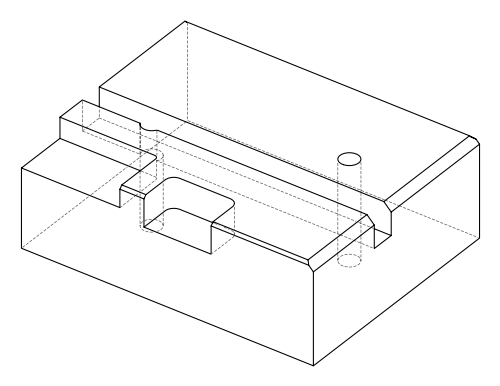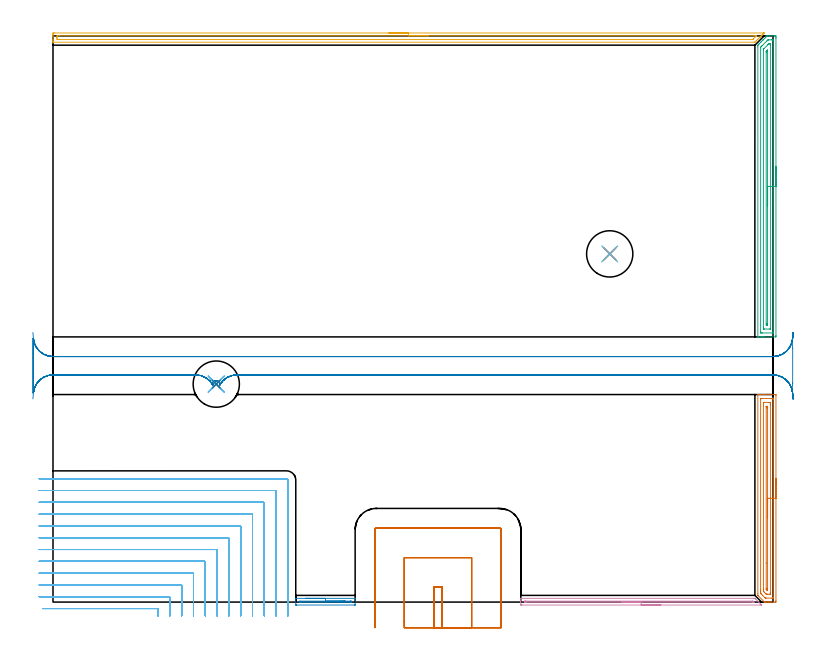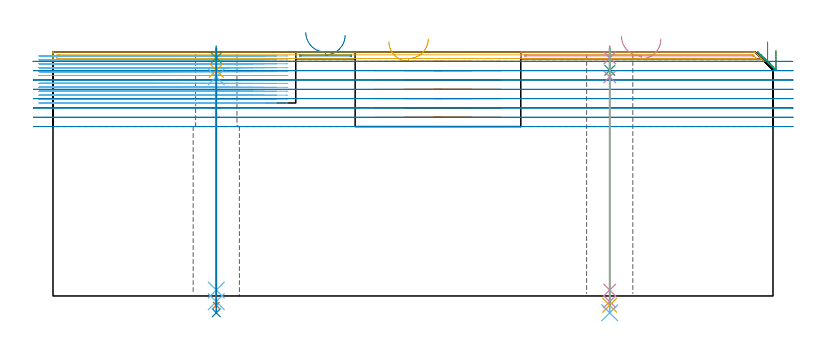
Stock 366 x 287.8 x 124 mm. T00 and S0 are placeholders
(PLAN: 18 operations, 11 tool changes, 86.4 min)
(1 AREA_MILL | FG_CHAMFER_SURFACE | UGT0205_001 | 3.54 min | 4702 mm3)
(2 AREA_MILL_1 | FG_CHAMFER_SURFACE_1 | UGT0205_001 | 0.63 min | 203 mm3)
(3 AREA_MILL_2 | FG_CHAMFER_SURFACE_2 | UGT0205_001 | 5.04 min | 6712 mm3)
(4 AREA_MILL_3 | FG_CHAMFER_SURFACE_3 | UGT0205_001 | 2.08 min | 711 mm3)
(5 AREA_MILL_4 | FG_CHAMFER_SURFACE_4 | UGT0205_001 | 5.93 min | 3956 mm3)
(6 MILL_CORNER_NOTCH_RECTANGULAR | CORNER_NOTCH_RECTANGULAR | NXT0201_009 | Follow Part, ap 2, ae 75% | 44.69 min | 213071 mm3)
(7 MILL_SLOT | SLOT_PARTIAL_RECTANGULAR | UGT0201_094 | Follow Part, ap 5, ae 75% | 7.56 min | 149972 mm3)
(8 MILL_RECTANGULAR_SLOT | SLOT_RECTANGULAR | UGT0201_094 | Follow Part, ap 5, ae 75% | 13.48 min | 409203 mm3)
(9 SPOT_DRILL | STEP1HOLE | NXT0321_9005460120000 | 0.05 min | 0 mm3)
(10 SPOT_DRILL_1 | STEP1HOLE_1 | NXT0321_9005460120000 | 0.05 min | 179 mm3)
(11 DRILL_BLIND_HOLE_INTO_CENTER | STEP1HOLE | NXT0301_033 | 0.05 min | 0 mm3)
(12 GUN_DRILL_THROUGH_HOLE | STEP1HOLE | UGT0307_002 | 0.56 min | 2409 mm3)
(13 SPADE_DRILL_TO_ENLARGE_THROUGH_HOLE | STEP1HOLE | UGT0306_005 | 0.52 min | 11784 mm3)
(14 DRILL_TO_ENLARGE_THROUGH_HOLE | STEP1HOLE | UGT0301_056 | 0.54 min | 23551 mm3)
(15 DRILL_BLIND_HOLE_INTO_CENTER_1 | STEP1HOLE_1 | NXT0301_033 | 0.05 min | 182 mm3)
(16 GUN_DRILL_THROUGH_HOLE_1 | STEP1HOLE_1 | UGT0307_002 | 0.56 min | 3253 mm3)
(17 SPADE_DRILL_TO_ENLARGE_THROUGH_HOLE_1 | STEP1HOLE_1 | UGT0306_005 | 0.52 min | 16835 mm3)
(18 DRILL_TO_ENLARGE_THROUGH_HOLE_1 | STEP1HOLE_1 | UGT0301_056 | 0.54 min | 33299 mm3)
(TOOL UGT0205_001 | Chamfer Mill 20 x 3 x 45 deg. | D20 FL50 Z2)
(TOOL NXT0201_009 | ENDMILL 8mm [2P460-0800-NA 1630] | D8 FL26 Z6)
(TOOL UGT0201_094 | End mill 20 mm | D20 FL38 Z4)
(TOOL NXT0321_9005460120000 | NC Spot Drill, 142deg, 12mm, Carbide, Uncoated | D12 PA142 FL30 Z2)
(TOOL NXT0301_033 | Carbide Drill 6.2mm [860.1-0620-031A1-MM 2214] | D6.2 PA140 FL53 Z2)
(TOOL UGT0307_002 | Gun Drill 6 mm | D6 PA130 FL24 Z1)
(TOOL UGT0306_005 | Spade Drill 14.5mm | D14.5 PA132 FL10 Z2)
(TOOL UGT0301_056 | Twist Drill 23.5 mm | D23.5 PA118 FL155 Z2)
(OP 1 AREA_MILL)
G17 G21 G94 G90
T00 M6
G54
G17 G0 G90 X367.5 Y62.75 S1061 M3
G43 Z134. H0
Z124.8
G94 G1 Y62.712 Z123.928 F250.
Y62.598 Z123.064
Y62.409 Z122.212
Y62.147 Z121.38
Y61.813 Z120.574
Y61.41 Z119.8
Y60.942 Z119.064
Y60.41 Z118.372
Y59.821 Z117.729
Y59.178 Z117.14
Y58.486 Z116.608
Y57.75 Z116.14
Y56.976 Z115.737
Y56.17 Z115.403
Y55.338 Z115.141
Y54.486 Z114.952
Y53.622 Z114.838
Y52.75 Z114.8
X367.499 Y0.593 Z114.801
X367.495 Y0.009
X367.493 Y0.006 Z114.804
X366.911 Y0. Z115.385
X365.128 Z117.166
X364.531 Z117.766
X364.237 Z118.059
X363.64 Z118.656
X363.346 Z118.95
X362.756 Z119.543
X362.152 Z120.147
X361.897 Z120.398
X361.84 Y0.001 Z120.456
X361.689 Y0.01 Z120.607
X361.592 Y0.108 Z120.707
X361.563 Y0.137 Z120.736
X358.432 Y3.268 Z123.867
X358.305 Y3.394 Z123.991
X358.3 Y4.159 Z124.
Y105.353
X358.303 Y105.49 Z123.988
X358.345 Y105.492 Z123.947
X358.689 Y105.5 Z123.61
X359.191 Z123.108
X359.78 Z122.515
X360.966 Z121.331
X361.563 Z120.731
X366.911 Y105.499 Z115.386
X367.493 Y105.495 Z114.804
X367.495 Y105.492 Z114.802
X367.499 Y104.907 Z114.801
X367.5 Y52.75 Z114.8
X366.086 Z116.214
X366.085 Y2.244 Z116.215
X366.082 Y2.111 Z116.218
X366.079 Y2.025 Z116.221
X366.073 Y2.009 Z116.227
X366.066 Y2.006 Z116.234
X366.02 Y2.003 Z116.28
X365.504 Y2. Z116.796
X362.454 Y2.001 Z119.846
X362.329 Y2.002 Z119.971
X362.229 Y2.006 Z120.071
X362.164 Y2.01 Z120.136
X362.118 Y2.044 Z120.182
X361.776 Y2.376 Z120.524
X360.672 Y3.478 Z121.628
X359.995 Y4.159 Z122.305
X359.78 Y4.381 Z122.52
X359.721 Y5.051 Z122.579
X359.718 Y5.114 Z122.582
X359.714 Y5.943 Z122.586
Y6.009
X359.715 Y103.256 Z122.585
X359.718 Y103.389 Z122.582
X359.721 Y103.475 Z122.579
X359.727 Y103.491 Z122.573
X359.734 Y103.494 Z122.566
X359.78 Y103.497 Z122.52
X360.296 Y103.5 Z122.004
X365.128 Z117.172
X365.645 Y103.498 Z116.655
X366.02 Y103.492 Z116.28
X366.067 Y103.49 Z116.233
X366.079 Y103.322 Z116.221
X366.084 Y103.19 Z116.216
X366.085 Y103.124 Z116.215
X366.086 Y52.75 Z116.214
X364.672 Z117.628
X364.671 Y4.617 Z117.629
X364.667 Y4.159 Z117.633
X364.665 Y4.052 Z117.635
X364.656 Y4.01 Z117.644
X364.555 Y4.005 Z117.745
X364.396 Y4.001 Z117.904
X363.346 Y4.002 Z118.954
X362.604 Y4.01 Z119.696
X362.454 Y4.146 Z119.846
X362.44 Y4.159 Z119.86
X361.563 Y5.036 Z120.737
X361.548 Y5.051 Z120.752
X361.135 Y5.479 Z121.165
X361.131 Y5.943 Z121.169
X361.129 Y6.377 Z121.171
Y100.883
X361.133 Y101.341 Z121.167
X361.135 Y101.448 Z121.165
X361.144 Y101.49 Z121.156
X361.245 Y101.495 Z121.055
X361.404 Y101.499 Z120.896
X364.078 Y101.5 Z118.222
X364.237 Y101.497 Z118.063
X364.396 Y101.491 Z117.904
X364.665 Y101.476 Z117.635
X364.667 Y101.341 Z117.633
X364.671 Y100.907 Z117.629
Y100.449
X364.672 Y100.014 Z117.628
Y52.75
X363.257 Z119.043
Y6.834
X363.255 Y6.119 Z119.045
X363.253 Y6.035 Z119.047
X363.251 Y6.015 Z119.049
X363.238 Y6.01 Z119.062
X363.191 Y6.007 Z119.109
X363.095 Y6.01 Z119.205
X363.046 Y6.015 Z119.254
X362.982 Y6.073 Z119.318
X362.901 Y6.151 Z119.399
X362.781 Y6.27 Z119.519
X362.663 Y6.393 Z119.637
X362.585 Y6.476 Z119.715
X362.549 Y6.527 Z119.751
X362.548 Y6.568 Z119.752
X362.544 Y6.745 Z119.756
X362.543 Y19.873 Z119.757
Y98.754
X362.548 Y99.464 Z119.752
X362.549 Y99.485 Z119.751
X362.562 Y99.49 Z119.738
X362.609 Y99.495 Z119.691
X362.706 Y99.498 Z119.594
X362.9 Y99.499 Z119.4
X363.094 Y99.498 Z119.206
X363.191 Y99.495 Z119.109
X363.238 Y99.49 Z119.062
X363.251 Y99.485 Z119.049
X363.257 Y98.666 Z119.043
Y52.75
Y51.878 Z119.081
Y51.014 Z119.195
Y50.162 Z119.383
Y49.33 Z119.646
Y48.524 Z119.98
Y47.75 Z120.382
Y47.014 Z120.851
Y46.322 Z121.382
Y45.679 Z121.972
Y45.09 Z122.615
Y44.558 Z123.307
Y44.09 Z124.043
Y43.687 Z124.816
Y43.353 Z125.622
Y43.091 Z126.454
Y42.902 Z127.306
Y42.788 Z128.171
Y42.75 Z129.043
G0 Z134.
M5
M2
(OP 2 AREA_MILL_1)
G17 G21 G94 G90
T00 M6
G54
G17 G0 G90 X128.5 Y1.9 S1061 M3
G43 Z134. H0
G94 G1 X128.538 Z133.128 F250.
X128.652 Z132.263
X128.841 Z131.412
X129.103 Z130.58
X129.437 Z129.774
X129.84 Z129.
X130.308 Z128.264
X130.84 Z127.572
X131.429 Z126.929
X132.072 Z126.339
X132.764 Z125.808
X133.5 Z125.34
X134.274 Z124.937
X135.08 Z124.603
X135.912 Z124.341
X136.764 Z124.152
X137.628 Z124.038
X138.5 Z124.
X153.543
X153.59 Y1.896 Z123.991
X153.6 Y1.801 Z123.899
X153.599 Y-1.492 Z120.606
X153.543 Y-1.496 Z120.604
X153.349 Y-1.5 Z120.6
X123.899
X123.651 Y-1.499 Z120.601
X123.457 Y-1.496 Z120.604
X123.401 Y-1.492 Z120.606
Y1.803 Z123.901
X123.41 Y1.896 Z123.991
X123.457 Y1.9 Z124.
X138.5
Y0.486 Z122.586
X151.177 Y0.485 Z122.585
X151.331 Y0.484 Z122.584
X151.491 Y0.48 Z122.58
X151.591 Y0.474 Z122.574
X151.594 Y0.446 Z122.546
X151.598 Y0.373 Z122.473
X151.597 Y0.067 Z122.167
X151.592 Y-0.066 Z122.034
X151.59 Y-0.079 Z122.021
X151.581 Y-0.081 Z122.019
X151.547 Y-0.084 Z122.016
X151.475 Y-0.085 Z122.015
X151.331 Y-0.086 Z122.014
X126.246
X125.669 Y-0.083 Z122.017
X125.509 Y-0.08 Z122.02
X125.409 Y-0.074 Z122.026
X125.406 Y-0.046 Z122.054
X125.401 Y0.027 Z122.127
X125.403 Y0.138 Z122.238
X125.408 Y0.291 Z122.391
X125.417 Y0.479 Z122.579
X125.669 Y0.485 Z122.585
X138.5 Y0.486 Z122.586
X139.372 Z122.624
X140.236 Z122.738
X141.088 Z122.926
X141.92 Z123.189
X142.726 Z123.523
X143.5 Z123.925
X144.236 Z124.394
X144.928 Z124.925
X145.571 Z125.515
X146.16 Z126.158
X146.692 Z126.85
X147.16 Z127.586
X147.563 Z128.359
X147.897 Z129.165
X148.159 Z129.997
X148.348 Z130.849
X148.462 Z131.714
X148.5 Z132.586
G0 Z134.
M5
M2
(OP 3 AREA_MILL_2)
G17 G21 G94 G90
T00 M6
G54
G17 G0 G90 X367.5 Y221.3 S1061 M3
G43 Z134. H0
Z124.8
G94 G1 Y221.262 Z123.928 F250.
Y221.148 Z123.064
Y220.959 Z122.212
Y220.697 Z121.38
Y220.363 Z120.574
Y219.96 Z119.8
Y219.491 Z119.064
Y218.96 Z118.372
Y218.371 Z117.729
Y217.728 Z117.14
Y217.036 Z116.609
Y216.3 Z116.14
Y215.526 Z115.737
Y214.72 Z115.403
Y213.888 Z115.141
Y213.036 Z114.952
Y212.172 Z114.838
Y211.3 Z114.8
Y135.411
X367.496 Y135.104 Z114.802
X367.492 Y134.81 Z114.806
X367.193 Y134.8 Z115.105
X361.563 Z120.731
X360.999 Z121.297
X360.672 Z121.624
X360.108 Z122.188
X359.78 Z122.515
X358.733 Z123.567
X358.35 Y134.808 Z123.941
X358.302 Y134.81 Z123.988
X358.3 Y134.964 Z124.
Y282.725
X358.305 Y283.103 Z123.991
X358.415 Y283.217 Z123.882
X358.889 Y283.691 Z123.407
X359.101 Y283.901 Z123.199
X359.78 Y284.582 Z122.516
X359.988 Y284.788 Z122.312
X360.672 Y285.474 Z121.625
X360.875 Y285.675 Z121.425
X360.901 Y285.701 Z121.399
X361.563 Y286.365 Z120.733
X361.762 Y286.562 Z120.538
X361.794 Y286.594 Z120.506
X362.454 Y287.256 Z119.842
X362.648 Y287.448 Z119.652
X362.687 Y287.487 Z119.613
X362.9 Y287.701 Z119.398
X362.985 Y287.785 Z119.313
X363.006 Y287.8 Z119.291
X363.392 Z118.908
X364.237 Z118.058
X365.456 Z116.841
X366.019 Z116.274
X366.629 Z115.666
X366.911 Y287.798 Z115.384
X367.491 Y287.793 Z114.805
X367.492 Y287.772 Z114.804
X367.498 Y287.189 Z114.802
X367.5 Y286.599 Z114.8
Y211.3
X366.086 Z116.214
X366.085 Y137.064 Z116.215
X366.083 Y136.931 Z116.217
X366.079 Y136.844 Z116.221
X366.075 Y136.808 Z116.225
X366.068 Y136.807 Z116.232
X366.019 Y136.804 Z116.281
X365.523 Y136.8 Z116.777
X360.672 Z121.628
X360.174 Y136.802 Z122.126
X359.78 Y136.808 Z122.52
X359.731 Y136.81 Z122.569
X359.721 Y136.998 Z122.579
X359.716 Y137.13 Z122.584
X359.715 Y137.196 Z122.585
Y281.832
X359.716 Y281.897 Z122.584
X359.72 Y281.965 Z122.58
X359.728 Y282.066 Z122.572
X359.78 Y282.123 Z122.52
X360.079 Y282.427 Z122.221
X360.375 Y282.725 Z121.925
X360.523 Y282.874 Z121.777
X362.754 Y285.104 Z119.546
X363.054 Y285.404 Z119.246
X363.202 Y285.548 Z119.098
X363.346 Y285.685 Z118.954
X363.472 Y285.79 Z118.828
X363.594 Y285.794 Z118.706
X363.843 Y285.799 Z118.457
X365.128 Y285.8 Z117.172
X365.625 Y285.798 Z116.675
X366.019 Y285.792 Z116.281
X366.069 Y285.79 Z116.231
X366.079 Y285.602 Z116.221
X366.084 Y285.47 Z116.216
X366.085 Y285.404 Z116.215
X366.086 Y211.3 Z116.214
X364.672 Z117.628
X364.671 Y138.982 Z117.629
X364.67 Y138.873 Z117.63
X364.667 Y138.82 Z117.633
X364.666 Y138.814 Z117.634
X364.651 Y138.81 Z117.649
X364.6 Y138.805 Z117.7
X364.418 Y138.8 Z117.882
X361.563 Z120.737
X361.382 Y138.802 Z120.918
X361.261 Y138.805 Z121.039
X361.165 Y138.81 Z121.135
X361.135 Y138.82 Z121.165
X361.134 Y138.838 Z121.166
X361.131 Y138.982 Z121.169
X361.129 Y139.417 Z121.171
Y280.482
X361.131 Y280.94 Z121.169
X361.133 Y280.993 Z121.167
X361.135 Y281.017 Z121.165
X361.149 Y281.037 Z121.151
X361.216 Y281.111 Z121.084
X361.302 Y281.201 Z120.998
X363.346 Y283.247 Z118.954
X363.532 Y283.432 Z118.768
X363.72 Y283.618 Z118.58
X363.893 Y283.782 Z118.407
X364.061 Y283.794 Z118.239
X364.237 Y283.798 Z118.063
X364.418 Z117.882
X364.539 Y283.795 Z117.761
X364.635 Y283.79 Z117.665
X364.665 Y283.78 Z117.635
X364.666 Y283.762 Z117.634
X364.669 Y283.618 Z117.631
X364.671 Y283.183 Z117.629
X364.672 Y211.3 Z117.628
X363.257 Z119.043
Y141.66
X363.255 Y140.944 Z119.045
X363.253 Y140.86 Z119.047
X363.251 Y140.814 Z119.049
X363.209 Y140.81 Z119.091
X363.106 Y140.805 Z119.194
X362.9 Y140.803 Z119.4
X362.693 Y140.805 Z119.607
X362.591 Y140.81 Z119.709
X362.549 Y140.814 Z119.751
X362.543 Y141.66 Z119.757
Y279.242
X362.549 Y279.952 Z119.751
X362.556 Y279.995 Z119.744
X362.601 Y280.047 Z119.699
X362.814 Y280.259 Z119.486
X362.977 Y280.416 Z119.323
X363.25 Y280.669 Z119.05
X363.257 Y280.136 Z119.043
Y280.047
Y211.3
Y210.428 Z119.081
Y209.563 Z119.195
Y208.712 Z119.383
Y207.88 Z119.646
Y207.074 Z119.98
Y206.3 Z120.382
Y205.564 Z120.851
Y204.872 Z121.382
Y204.229 Z121.972
Y203.64 Z122.615
Y203.108 Z123.307
Y202.64 Z124.043
Y202.237 Z124.816
Y201.903 Z125.622
Y201.641 Z126.454
Y201.452 Z127.306
Y201.338 Z128.171
Y201.3 Z129.043
G0 Z134.
M5
M2
(OP 4 AREA_MILL_3)
G17 G21 G94 G90
T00 M6
G54
G17 G0 G90 X309. Y-1.5 S1061 M3
G43 Z134. H0
Z130.6
G94 G1 X308.962 Z129.728 F250.
X308.848 Z128.863
X308.659 Z128.012
X308.397 Z127.18
X308.063 Z126.374
X307.66 Z125.6
X307.192 Z124.864
X306.661 Z124.172
X306.071 Z123.529
X305.428 Z122.94
X304.736 Z122.408
X304. Z121.94
X303.226 Z121.537
X302.42 Z121.203
X301.588 Z120.941
X300.737 Z120.752
X299.872 Z120.638
X299. Z120.6
X238.39
X238.139 Y-1.498 Z120.602
X237.803 Y-1.491 Z120.605
X237.8 Y-1.398 Z120.699
Y-0.238 Z121.858
Y0.328 Z122.428
Y0.638 Z122.738
Y1.651 Z123.75
X237.802 Y1.777 Z123.869
X237.81 Y1.898 Z123.989
X237.944 Y1.9 Z124.
X356.045
X356.805 Y1.895 Z123.99
X356.936 Y1.764 Z123.863
X357.092 Y1.608 Z123.708
X360.101 Y-1.4 Z120.699
X360.183 Y-1.494 Z120.604
X360.166 Y-1.497 Z120.603
X359.975 Y-1.5 Z120.6
X359.907
X299.
Y-0.086 Z122.014
X240.754
X240.172 Y-0.085 Z122.015
X240.015 Y-0.083 Z122.017
X239.836 Y-0.079 Z122.021
X239.809 Y-0.07 Z122.03
X239.805 Y-0.048 Z122.052
X239.803 Y-0.024 Z122.076
X239.802 Y0.126 Z122.226
X239.81 Y0.389 Z122.489
X239.823 Y0.479 Z122.579
X239.856 Y0.481 Z122.581
X239.94 Y0.484 Z122.584
X240.107 Y0.485 Z122.585
X240.172 Y0.486 Z122.586
X355.31 Y0.485 Z122.585
X355.599 Y0.481 Z122.581
X355.74 Y0.479 Z122.579
X355.819 Y0.419 Z122.519
X356.045 Y0.202 Z122.302
X356.261 Y-0.015 Z122.085
X356.302 Y-0.06 Z122.04
X356.316 Y-0.077 Z122.023
X356.313 Y-0.079 Z122.021
X356.262 Y-0.081 Z122.019
X356.045 Y-0.085 Z122.015
X355.89 Y-0.086 Z122.014
X355.735
X299.
X298.129 Z122.052
X297.264 Z122.166
X296.412 Z122.355
X295.58 Z122.617
X294.774 Z122.951
X294. Z123.354
X293.264 Z123.823
X292.572 Z124.354
X291.929 Z124.943
X291.34 Z125.586
X290.809 Z126.278
X290.34 Z127.014
X289.937 Z127.788
X289.603 Z128.594
X289.341 Z129.426
X289.152 Z130.278
X289.038 Z131.143
X289. Z132.014
G0 Z134.
M5
M2
(OP 5 AREA_MILL_4)
G17 G21 G94 G90
T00 M6
G54
G17 G0 G90 X170.75 Y289.3 S1061 M3
G43 Z134. H0
Z129.3
G94 G1 X170.788 Z128.428 F250.
X170.902 Z127.564
X171.091 Z126.712
X171.353 Z125.88
X171.687 Z125.074
X172.09 Z124.3
X172.558 Z123.564
X173.09 Z122.872
X173.679 Z122.229
X174.322 Z121.64
X175.014 Z121.108
X175.75 Z120.64
X176.524 Z120.237
X177.33 Z119.903
X178.162 Z119.641
X179.013 Z119.452
X179.878 Z119.338
X180.75 Z119.3
X361.256
X361.47 Y289.294 Z119.304
X361.481 Y289.292 Z119.305
X361.47 Y289.269 Z119.329
X361.095 Y288.895 Z119.705
X360.931 Y288.73 Z119.867
X360.874 Y288.674 Z119.925
X360.691 Y288.49 Z120.109
X360.635 Y288.433 Z120.163
X360.576 Y288.376 Z120.223
X360.396 Y288.195 Z120.404
X360.338 Y288.137 Z120.46
X360.278 Y288.078 Z120.521
X360.1 Y287.9 Z120.699
X360.041 Y287.84 Z120.757
X359.98 Y287.78 Z120.819
X359.805 Y287.604 Z120.995
X359.745 Y287.543 Z121.053
X359.682 Y287.482 Z121.117
X359.51 Y287.309 Z121.29
X359.448 Y287.247 Z121.35
X359.384 Y287.184 Z121.415
X359.214 Y287.014 Z121.585
X359.152 Y286.95 Z121.647
X358.46 Y286.26 Z122.34
X358.262 Y286.06 Z122.536
X357.582 Y285.382 Z123.218
X357.372 Y285.17 Z123.426
X356.904 Y284.704 Z123.894
X356.803 Y284.606 Z123.991
X356.405 Y284.6 Z124.
X0.179
X0.01 Y284.603 Z123.988
X0.007 Y284.648 Z123.943
X0. Y285.057 Z123.543
Y285.347 Z123.252
Y286.06 Z122.535
Y287.306 Z121.291
Y287.84 Z120.755
Y288.463 Z120.132
X0.002 Y288.73 Z119.866
X0.008 Y289.291 Z119.305
X0.06 Y289.294 Z119.303
X0.626 Y289.3 Z119.3
X180.75
Y287.886 Z120.714
X356.404
X357.256 Y287.882 Z120.718
X357.298 Y287.879 Z120.721
X357.578 Y287.84 Z120.76
X357.442 Y287.697 Z120.903
X357.298 Y287.549 Z121.051
X356.106 Y286.357 Z122.243
X355.804 Y286.06 Z122.54
X355.771 Y286.032 Z122.568
X355.752 Y286.021 Z122.579
X355.694 Y286.018 Z122.582
X355.602 Y286.015 Z122.585
X3.308 Y286.014 Z122.586
X2.457 Y286.017 Z122.583
X2.414 Y286.02 Z122.58
X2.01 Y286.06 Z122.54
X2.003 Y286.469 Z122.131
X2.002 Y286.95 Z121.65
X2.003 Y287.359 Z121.241
X2.01 Y287.84 Z120.76
X2.373 Y287.88 Z120.72
X2.414 Y287.882 Z120.718
X3.262 Y287.886 Z120.714
X3.308
X180.75
X181.622 Z120.752
X182.486 Z120.866
X183.338 Z121.055
X184.17 Z121.317
X184.976 Z121.651
X185.75 Z122.054
X186.486 Z122.523
X187.178 Z123.054
X187.821 Z123.643
X188.41 Z124.286
X188.941 Z124.978
X189.41 Z125.714
X189.813 Z126.488
X190.147 Z127.294
X190.409 Z128.126
X190.598 Z128.978
X190.712 Z129.843
X190.75 Z130.714
G0 Z134.
M5
M2
(OP 6 MILL_CORNER_NOTCH_RECTANGULAR)
G17 G21 G94 G90
T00 M6
G54
G17 G0 G90 X53.4 Y-7. S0 M3
G43 Z134. H1
Z122.008
G94 G1 Y-4. F250.
Y-3.695 F500.
G3 X53.005 Y-3.3 R0.4
G1 X-2.261
X-5.261 F250.
G0 Z134.
X59.4 Y-7.
Z122.008
G1 Y-4.
Y2.305 F500.
G3 X59.005 Y2.7 R0.4
G1 X-4.
X-7. F250.
G0 Z134.
X65.4 Y-7.
Z122.008
G1 Y-4.
Y8.305 F500.
G3 X65.005 Y8.7 R0.4
G1 X-4.
X-7. F250.
G0 Z134.
X71.4 Y-7.
Z122.008
G1 Y-4.
Y14.304 F500.
G3 X71.004 Y14.7 R0.4
G1 X-4.
X-7. F250.
G0 Z134.
X77.4 Y-7.
Z122.008
G1 Y-4.
Y20.304 F500.
G3 X77.004 Y20.7 R0.4
G1 X-4.
X-7. F250.
G0 Z134.
X83.4 Y-7.
Z122.008
G1 Y-4.
Y26.304 F500.
G3 X83.004 Y26.7 R0.4
G1 X-4.
X-7. F250.
G0 Z134.
X89.4 Y-7.
Z122.008
G1 Y-4.
Y32.304 F500.
G3 X89.004 Y32.7 R0.4
G1 X-4.
X-7. F250.
G0 Z134.
X95.4 Y-7.
Z122.008
G1 Y-4.
Y38.303 F500.
G3 X95.003 Y38.7 R0.4
G1 X-4.
X-7. F250.
G0 Z134.
X101.4 Y-7.
Z122.008
G1 Y-4.
Y44.303 F500.
G3 X101.003 Y44.7 R0.4
G1 X-4.
X-7. F250.
G0 Z134.
X107.4 Y-7.
Z122.008
G1 Y-4.
Y50.303 F500.
G3 X107.003 Y50.7 R0.4
G1 X-4.
X-7. F250.
G0 Z134.
X113.4 Y-7.
Z122.008
G1 Y-4.
Y56.303 F500.
G3 X113.003 Y56.7 R0.4
G1 X-4.
X-7. F250.
G0 Z134.
X119.4 Y-7.
Z122.008
G1 Y-4.
Y62. F500.
G3 X118.7 Y62.7 R0.7
G1 X-4.
X-7. F250.
G0 Z134.
X53.4 Y-7.
Z120.015
G1 Y-4.
Y-3.695 F500.
G3 X53.005 Y-3.3 R0.4
G1 X-2.261
X-5.261 F250.
G0 Z134.
X59.4 Y-7.
Z120.015
G1 Y-4.
Y2.305 F500.
G3 X59.005 Y2.7 R0.4
G1 X-4.
X-7. F250.
G0 Z134.
X65.4 Y-7.
Z120.015
G1 Y-4.
Y8.305 F500.
G3 X65.005 Y8.7 R0.4
G1 X-4.
X-7. F250.
G0 Z134.
X71.4 Y-7.
Z120.015
G1 Y-4.
Y14.304 F500.
G3 X71.004 Y14.7 R0.4
G1 X-4.
X-7. F250.
G0 Z134.
X77.4 Y-7.
Z120.015
G1 Y-4.
Y20.304 F500.
G3 X77.004 Y20.7 R0.4
G1 X-4.
X-7. F250.
G0 Z134.
X83.4 Y-7.
Z120.015
G1 Y-4.
Y26.304 F500.
G3 X83.004 Y26.7 R0.4
G1 X-4.
X-7. F250.
G0 Z134.
X89.4 Y-7.
Z120.015
G1 Y-4.
Y32.304 F500.
G3 X89.004 Y32.7 R0.4
G1 X-4.
X-7. F250.
G0 Z134.
X95.4 Y-7.
Z120.015
G1 Y-4.
Y38.303 F500.
G3 X95.003 Y38.7 R0.4
G1 X-4.
X-7. F250.
G0 Z134.
X101.4 Y-7.
Z120.015
G1 Y-4.
Y44.303 F500.
G3 X101.003 Y44.7 R0.4
G1 X-4.
X-7. F250.
G0 Z134.
X107.4 Y-7.
Z120.015
G1 Y-4.
Y50.303 F500.
G3 X107.003 Y50.7 R0.4
G1 X-4.
X-7. F250.
G0 Z134.
X113.4 Y-7.
Z120.015
G1 Y-4.
Y56.303 F500.
G3 X113.003 Y56.7 R0.4
G1 X-4.
X-7. F250.
G0 Z134.
X119.4 Y-7.
Z120.015
G1 Y-4.
Y62. F500.
G3 X118.7 Y62.7 R0.7
G1 X-4.
X-7. F250.
G0 Z134.
X53.4 Y-7.
Z118.023
G1 Y-4.
Y-3.695 F500.
G3 X53.005 Y-3.3 R0.4
G1 X-2.261
X-5.261 F250.
G0 Z134.
X59.4 Y-7.
Z118.023
G1 Y-4.
Y2.305 F500.
G3 X59.005 Y2.7 R0.4
G1 X-4.
X-7. F250.
G0 Z134.
X65.4 Y-7.
Z118.023
G1 Y-4.
Y8.305 F500.
G3 X65.005 Y8.7 R0.4
G1 X-4.
X-7. F250.
G0 Z134.
X71.4 Y-7.
Z118.023
G1 Y-4.
Y14.304 F500.
G3 X71.004 Y14.7 R0.4
G1 X-4.
X-7. F250.
G0 Z134.
X77.4 Y-7.
Z118.023
G1 Y-4.
Y20.304 F500.
G3 X77.004 Y20.7 R0.4
G1 X-4.
X-7. F250.
G0 Z134.
X83.4 Y-7.
Z118.023
G1 Y-4.
Y26.304 F500.
G3 X83.004 Y26.7 R0.4
G1 X-4.
X-7. F250.
G0 Z134.
X89.4 Y-7.
Z118.023
G1 Y-4.
Y32.304 F500.
G3 X89.004 Y32.7 R0.4
G1 X-4.
X-7. F250.
G0 Z134.
X95.4 Y-7.
Z118.023
G1 Y-4.
Y38.303 F500.
G3 X95.003 Y38.7 R0.4
G1 X-4.
X-7. F250.
G0 Z134.
X101.4 Y-7.
Z118.023
G1 Y-4.
Y44.303 F500.
G3 X101.003 Y44.7 R0.4
G1 X-4.
X-7. F250.
G0 Z134.
X107.4 Y-7.
Z118.023
G1 Y-4.
Y50.303 F500.
G3 X107.003 Y50.7 R0.4
G1 X-4.
X-7. F250.
G0 Z134.
X113.4 Y-7.
Z118.023
G1 Y-4.
Y56.303 F500.
G3 X113.003 Y56.7 R0.4
G1 X-4.
X-7. F250.
G0 Z134.
X119.4 Y-7.
Z118.023
G1 Y-4.
Y62. F500.
G3 X118.7 Y62.7 R0.7
G1 X-4.
X-7. F250.
G0 Z134.
X53.4 Y-7.
Z116.031
G1 Y-4.
Y-3.695 F500.
G3 X53.005 Y-3.3 R0.4
G1 X-2.261
X-5.261 F250.
G0 Z134.
X59.4 Y-7.
Z116.031
G1 Y-4.
Y2.305 F500.
G3 X59.005 Y2.7 R0.4
G1 X-4.
X-7. F250.
G0 Z134.
X65.4 Y-7.
Z116.031
G1 Y-4.
Y8.305 F500.
G3 X65.005 Y8.7 R0.4
G1 X-4.
X-7. F250.
G0 Z134.
X71.4 Y-7.
Z116.031
G1 Y-4.
Y14.304 F500.
G3 X71.004 Y14.7 R0.4
G1 X-4.
X-7. F250.
G0 Z134.
X77.4 Y-7.
Z116.031
G1 Y-4.
Y20.304 F500.
G3 X77.004 Y20.7 R0.4
G1 X-4.
X-7. F250.
G0 Z134.
X83.4 Y-7.
Z116.031
G1 Y-4.
Y26.304 F500.
G3 X83.004 Y26.7 R0.4
G1 X-4.
X-7. F250.
G0 Z134.
X89.4 Y-7.
Z116.031
G1 Y-4.
Y32.304 F500.
G3 X89.004 Y32.7 R0.4
G1 X-4.
X-7. F250.
G0 Z134.
X95.4 Y-7.
Z116.031
G1 Y-4.
Y38.303 F500.
G3 X95.003 Y38.7 R0.4
G1 X-4.
X-7. F250.
G0 Z134.
X101.4 Y-7.
Z116.031
G1 Y-4.
Y44.303 F500.
G3 X101.003 Y44.7 R0.4
G1 X-4.
X-7. F250.
G0 Z134.
X107.4 Y-7.
Z116.031
G1 Y-4.
Y50.303 F500.
G3 X107.003 Y50.7 R0.4
G1 X-4.
X-7. F250.
G0 Z134.
X113.4 Y-7.
Z116.031
G1 Y-4.
Y56.303 F500.
G3 X113.003 Y56.7 R0.4
G1 X-4.
X-7. F250.
G0 Z134.
X119.4 Y-7.
Z116.031
G1 Y-4.
Y62. F500.
G3 X118.7 Y62.7 R0.7
G1 X-4.
X-7. F250.
G0 Z134.
X53.4 Y-7.
Z114.038
G1 Y-4.
Y-3.695 F500.
G3 X53.005 Y-3.3 R0.4
G1 X-2.261
X-5.261 F250.
G0 Z134.
X59.4 Y-7.
Z114.038
G1 Y-4.
Y2.305 F500.
G3 X59.005 Y2.7 R0.4
G1 X-4.
X-7. F250.
G0 Z134.
X65.4 Y-7.
Z114.038
G1 Y-4.
Y8.305 F500.
G3 X65.005 Y8.7 R0.4
G1 X-4.
X-7. F250.
G0 Z134.
X71.4 Y-7.
Z114.038
G1 Y-4.
Y14.304 F500.
G3 X71.004 Y14.7 R0.4
G1 X-4.
X-7. F250.
G0 Z134.
X77.4 Y-7.
Z114.038
G1 Y-4.
Y20.304 F500.
G3 X77.004 Y20.7 R0.4
G1 X-4.
X-7. F250.
G0 Z134.
X83.4 Y-7.
Z114.038
G1 Y-4.
Y26.304 F500.
G3 X83.004 Y26.7 R0.4
G1 X-4.
X-7. F250.
G0 Z134.
X89.4 Y-7.
Z114.038
G1 Y-4.
Y32.304 F500.
G3 X89.004 Y32.7 R0.4
G1 X-4.
X-7. F250.
G0 Z134.
X95.4 Y-7.
Z114.038
G1 Y-4.
Y38.303 F500.
G3 X95.003 Y38.7 R0.4
G1 X-4.
X-7. F250.
G0 Z134.
X101.4 Y-7.
Z114.038
G1 Y-4.
Y44.303 F500.
G3 X101.003 Y44.7 R0.4
G1 X-4.
X-7. F250.
G0 Z134.
X107.4 Y-7.
Z114.038
G1 Y-4.
Y50.303 F500.
G3 X107.003 Y50.7 R0.4
G1 X-4.
X-7. F250.
G0 Z134.
X113.4 Y-7.
Z114.038
G1 Y-4.
Y56.303 F500.
G3 X113.003 Y56.7 R0.4
G1 X-4.
X-7. F250.
G0 Z134.
X119.4 Y-7.
Z114.038
G1 Y-4.
Y62. F500.
G3 X118.7 Y62.7 R0.7
G1 X-4.
X-7. F250.
G0 Z134.
X53.4 Y-7.
Z112.046
G1 Y-4.
Y-3.695 F500.
G3 X53.005 Y-3.3 R0.4
G1 X-2.261
X-5.261 F250.
G0 Z134.
X59.4 Y-7.
Z112.046
G1 Y-4.
Y2.305 F500.
G3 X59.005 Y2.7 R0.4
G1 X-4.
X-7. F250.
G0 Z134.
X65.4 Y-7.
Z112.046
G1 Y-4.
Y8.305 F500.
G3 X65.005 Y8.7 R0.4
G1 X-4.
X-7. F250.
G0 Z134.
X71.4 Y-7.
Z112.046
G1 Y-4.
Y14.304 F500.
G3 X71.004 Y14.7 R0.4
G1 X-4.
X-7. F250.
G0 Z134.
X77.4 Y-7.
Z112.046
G1 Y-4.
Y20.304 F500.
G3 X77.004 Y20.7 R0.4
G1 X-4.
X-7. F250.
G0 Z134.
X83.4 Y-7.
Z112.046
G1 Y-4.
Y26.304 F500.
G3 X83.004 Y26.7 R0.4
G1 X-4.
X-7. F250.
G0 Z134.
X89.4 Y-7.
Z112.046
G1 Y-4.
Y32.304 F500.
G3 X89.004 Y32.7 R0.4
G1 X-4.
X-7. F250.
G0 Z134.
X95.4 Y-7.
Z112.046
G1 Y-4.
Y38.303 F500.
G3 X95.003 Y38.7 R0.4
G1 X-4.
X-7. F250.
G0 Z134.
X101.4 Y-7.
Z112.046
G1 Y-4.
Y44.303 F500.
G3 X101.003 Y44.7 R0.4
G1 X-4.
X-7. F250.
G0 Z134.
X107.4 Y-7.
Z112.046
G1 Y-4.
Y50.303 F500.
G3 X107.003 Y50.7 R0.4
G1 X-4.
X-7. F250.
G0 Z134.
X113.4 Y-7.
Z112.046
G1 Y-4.
Y56.303 F500.
G3 X113.003 Y56.7 R0.4
G1 X-4.
X-7. F250.
G0 Z134.
X119.4 Y-7.
Z112.046
G1 Y-4.
Y62. F500.
G3 X118.7 Y62.7 R0.7
G1 X-4.
X-7. F250.
G0 Z134.
X53.4 Y-7.
Z110.054
G1 Y-4.
Y-3.695 F500.
G3 X53.005 Y-3.3 R0.4
G1 X-2.261
X-5.261 F250.
G0 Z134.
X59.4 Y-7.
Z110.054
G1 Y-4.
Y2.305 F500.
G3 X59.005 Y2.7 R0.4
G1 X-4.
X-7. F250.
G0 Z134.
X65.4 Y-7.
Z110.054
G1 Y-4.
Y8.305 F500.
G3 X65.005 Y8.7 R0.4
G1 X-4.
X-7. F250.
G0 Z134.
X71.4 Y-7.
Z110.054
G1 Y-4.
Y14.304 F500.
G3 X71.004 Y14.7 R0.4
G1 X-4.
X-7. F250.
G0 Z134.
X77.4 Y-7.
Z110.054
G1 Y-4.
Y20.304 F500.
G3 X77.004 Y20.7 R0.4
G1 X-4.
X-7. F250.
G0 Z134.
X83.4 Y-7.
Z110.054
G1 Y-4.
Y26.304 F500.
G3 X83.004 Y26.7 R0.4
G1 X-4.
X-7. F250.
G0 Z134.
X89.4 Y-7.
Z110.054
G1 Y-4.
Y32.304 F500.
G3 X89.004 Y32.7 R0.4
G1 X-4.
X-7. F250.
G0 Z134.
X95.4 Y-7.
Z110.054
G1 Y-4.
Y38.303 F500.
G3 X95.003 Y38.7 R0.4
G1 X-4.
X-7. F250.
G0 Z134.
X101.4 Y-7.
Z110.054
G1 Y-4.
Y44.303 F500.
G3 X101.003 Y44.7 R0.4
G1 X-4.
X-7. F250.
G0 Z134.
X107.4 Y-7.
Z110.054
G1 Y-4.
Y50.303 F500.
G3 X107.003 Y50.7 R0.4
G1 X-4.
X-7. F250.
G0 Z134.
X113.4 Y-7.
Z110.054
G1 Y-4.
Y56.303 F500.
G3 X113.003 Y56.7 R0.4
G1 X-4.
X-7. F250.
G0 Z134.
X119.4 Y-7.
Z110.054
G1 Y-4.
Y62. F500.
G3 X118.7 Y62.7 R0.7
G1 X-4.
X-7. F250.
G0 Z134.
X53.4 Y-7.
Z108.062
G1 Y-4.
Y-3.695 F500.
G3 X53.005 Y-3.3 R0.4
G1 X-2.261
X-5.261 F250.
G0 Z134.
X59.4 Y-7.
Z108.062
G1 Y-4.
Y2.305 F500.
G3 X59.005 Y2.7 R0.4
G1 X-4.
X-7. F250.
G0 Z134.
X65.4 Y-7.
Z108.062
G1 Y-4.
Y8.305 F500.
G3 X65.005 Y8.7 R0.4
G1 X-4.
X-7. F250.
G0 Z134.
X71.4 Y-7.
Z108.062
G1 Y-4.
Y14.304 F500.
G3 X71.004 Y14.7 R0.4
G1 X-4.
X-7. F250.
G0 Z134.
X77.4 Y-7.
Z108.062
G1 Y-4.
Y20.304 F500.
G3 X77.004 Y20.7 R0.4
G1 X-4.
X-7. F250.
G0 Z134.
X83.4 Y-7.
Z108.062
G1 Y-4.
Y26.304 F500.
G3 X83.004 Y26.7 R0.4
G1 X-4.
X-7. F250.
G0 Z134.
X89.4 Y-7.
Z108.062
G1 Y-4.
Y32.304 F500.
G3 X89.004 Y32.7 R0.4
G1 X-4.
X-7. F250.
G0 Z134.
X95.4 Y-7.
Z108.062
G1 Y-4.
Y38.303 F500.
G3 X95.003 Y38.7 R0.4
G1 X-4.
X-7. F250.
G0 Z134.
X101.4 Y-7.
Z108.062
G1 Y-4.
Y44.303 F500.
G3 X101.003 Y44.7 R0.4
G1 X-4.
X-7. F250.
G0 Z134.
X107.4 Y-7.
Z108.062
G1 Y-4.
Y50.303 F500.
G3 X107.003 Y50.7 R0.4
G1 X-4.
X-7. F250.
G0 Z134.
X113.4 Y-7.
Z108.062
G1 Y-4.
Y56.303 F500.
G3 X113.003 Y56.7 R0.4
G1 X-4.
X-7. F250.
G0 Z134.
X119.4 Y-7.
Z108.062
G1 Y-4.
Y62. F500.
G3 X118.7 Y62.7 R0.7
G1 X-4.
X-7. F250.
G0 Z134.
X53.4 Y-7.
Z106.069
G1 Y-4.
Y-3.695 F500.
G3 X53.005 Y-3.3 R0.4
G1 X-2.261
X-5.261 F250.
G0 Z134.
X59.4 Y-7.
Z106.069
G1 Y-4.
Y2.305 F500.
G3 X59.005 Y2.7 R0.4
G1 X-4.
X-7. F250.
G0 Z134.
X65.4 Y-7.
Z106.069
G1 Y-4.
Y8.305 F500.
G3 X65.005 Y8.7 R0.4
G1 X-4.
X-7. F250.
G0 Z134.
X71.4 Y-7.
Z106.069
G1 Y-4.
Y14.304 F500.
G3 X71.004 Y14.7 R0.4
G1 X-4.
X-7. F250.
G0 Z134.
X77.4 Y-7.
Z106.069
G1 Y-4.
Y20.304 F500.
G3 X77.004 Y20.7 R0.4
G1 X-4.
X-7. F250.
G0 Z134.
X83.4 Y-7.
Z106.069
G1 Y-4.
Y26.304 F500.
G3 X83.004 Y26.7 R0.4
G1 X-4.
X-7. F250.
G0 Z134.
X89.4 Y-7.
Z106.069
G1 Y-4.
Y32.304 F500.
G3 X89.004 Y32.7 R0.4
G1 X-4.
X-7. F250.
G0 Z134.
X95.4 Y-7.
Z106.069
G1 Y-4.
Y38.303 F500.
G3 X95.003 Y38.7 R0.4
G1 X-4.
X-7. F250.
G0 Z134.
X101.4 Y-7.
Z106.069
G1 Y-4.
Y44.303 F500.
G3 X101.003 Y44.7 R0.4
G1 X-4.
X-7. F250.
G0 Z134.
X107.4 Y-7.
Z106.069
G1 Y-4.
Y50.303 F500.
G3 X107.003 Y50.7 R0.4
G1 X-4.
X-7. F250.
G0 Z134.
X113.4 Y-7.
Z106.069
G1 Y-4.
Y56.303 F500.
G3 X113.003 Y56.7 R0.4
G1 X-4.
X-7. F250.
G0 Z134.
X119.4 Y-7.
Z106.069
G1 Y-4.
Y62. F500.
G3 X118.7 Y62.7 R0.7
G1 X-4.
X-7. F250.
G0 Z134.
X53.4 Y-7.
Z104.077
G1 Y-4.
Y-3.695 F500.
G3 X53.005 Y-3.3 R0.4
G1 X-2.261
X-5.261 F250.
G0 Z134.
X59.4 Y-7.
Z104.077
G1 Y-4.
Y2.305 F500.
G3 X59.005 Y2.7 R0.4
G1 X-4.
X-7. F250.
G0 Z134.
X65.4 Y-7.
Z104.077
G1 Y-4.
Y8.305 F500.
G3 X65.005 Y8.7 R0.4
G1 X-4.
X-7. F250.
G0 Z134.
X71.4 Y-7.
Z104.077
G1 Y-4.
Y14.304 F500.
G3 X71.004 Y14.7 R0.4
G1 X-4.
X-7. F250.
G0 Z134.
X77.4 Y-7.
Z104.077
G1 Y-4.
Y20.304 F500.
G3 X77.004 Y20.7 R0.4
G1 X-4.
X-7. F250.
G0 Z134.
X83.4 Y-7.
Z104.077
G1 Y-4.
Y26.304 F500.
G3 X83.004 Y26.7 R0.4
G1 X-4.
X-7. F250.
G0 Z134.
X89.4 Y-7.
Z104.077
G1 Y-4.
Y32.304 F500.
G3 X89.004 Y32.7 R0.4
G1 X-4.
X-7. F250.
G0 Z134.
X95.4 Y-7.
Z104.077
G1 Y-4.
Y38.303 F500.
G3 X95.003 Y38.7 R0.4
G1 X-4.
X-7. F250.
G0 Z134.
X101.4 Y-7.
Z104.077
G1 Y-4.
Y44.303 F500.
G3 X101.003 Y44.7 R0.4
G1 X-4.
X-7. F250.
G0 Z134.
X107.4 Y-7.
Z104.077
G1 Y-4.
Y50.303 F500.
G3 X107.003 Y50.7 R0.4
G1 X-4.
X-7. F250.
G0 Z134.
X113.4 Y-7.
Z104.077
G1 Y-4.
Y56.303 F500.
G3 X113.003 Y56.7 R0.4
G1 X-4.
X-7. F250.
G0 Z134.
X119.4 Y-7.
Z104.077
G1 Y-4.
Y62. F500.
G3 X118.7 Y62.7 R0.7
G1 X-4.
X-7. F250.
G0 Z134.
X53.4 Y-7.
Z102.085
G1 Y-4.
Y-3.695 F500.
G3 X53.005 Y-3.3 R0.4
G1 X-2.261
X-5.261 F250.
G0 Z134.
X59.4 Y-7.
Z102.085
G1 Y-4.
Y2.305 F500.
G3 X59.005 Y2.7 R0.4
G1 X-4.
X-7. F250.
G0 Z134.
X65.4 Y-7.
Z102.085
G1 Y-4.
Y8.305 F500.
G3 X65.005 Y8.7 R0.4
G1 X-4.
X-7. F250.
G0 Z134.
X71.4 Y-7.
Z102.085
G1 Y-4.
Y14.304 F500.
G3 X71.004 Y14.7 R0.4
G1 X-4.
X-7. F250.
G0 Z134.
X77.4 Y-7.
Z102.085
G1 Y-4.
Y20.304 F500.
G3 X77.004 Y20.7 R0.4
G1 X-4.
X-7. F250.
G0 Z134.
X83.4 Y-7.
Z102.085
G1 Y-4.
Y26.304 F500.
G3 X83.004 Y26.7 R0.4
G1 X-4.
X-7. F250.
G0 Z134.
X89.4 Y-7.
Z102.085
G1 Y-4.
Y32.304 F500.
G3 X89.004 Y32.7 R0.4
G1 X-4.
X-7. F250.
G0 Z134.
X95.4 Y-7.
Z102.085
G1 Y-4.
Y38.303 F500.
G3 X95.003 Y38.7 R0.4
G1 X-4.
X-7. F250.
G0 Z134.
X101.4 Y-7.
Z102.085
G1 Y-4.
Y44.303 F500.
G3 X101.003 Y44.7 R0.4
G1 X-4.
X-7. F250.
G0 Z134.
X107.4 Y-7.
Z102.085
G1 Y-4.
Y50.303 F500.
G3 X107.003 Y50.7 R0.4
G1 X-4.
X-7. F250.
G0 Z134.
X113.4 Y-7.
Z102.085
G1 Y-4.
Y56.303 F500.
G3 X113.003 Y56.7 R0.4
G1 X-4.
X-7. F250.
G0 Z134.
X119.4 Y-7.
Z102.085
G1 Y-4.
Y62. F500.
G3 X118.7 Y62.7 R0.7
G1 X-4.
X-7. F250.
G0 Z134.
X53.4 Y-7.
Z100.092
G1 Y-4.
Y-3.695 F500.
G3 X53.005 Y-3.3 R0.4
G1 X-2.261
X-5.261 F250.
G0 Z134.
X59.4 Y-7.
Z100.092
G1 Y-4.
Y2.305 F500.
G3 X59.005 Y2.7 R0.4
G1 X-4.
X-7. F250.
G0 Z134.
X65.4 Y-7.
Z100.092
G1 Y-4.
Y8.305 F500.
G3 X65.005 Y8.7 R0.4
G1 X-4.
X-7. F250.
G0 Z134.
X71.4 Y-7.
Z100.092
G1 Y-4.
Y14.304 F500.
G3 X71.004 Y14.7 R0.4
G1 X-4.
X-7. F250.
G0 Z134.
X77.4 Y-7.
Z100.092
G1 Y-4.
Y20.304 F500.
G3 X77.004 Y20.7 R0.4
G1 X-4.
X-7. F250.
G0 Z134.
X83.4 Y-7.
Z100.092
G1 Y-4.
Y26.304 F500.
G3 X83.004 Y26.7 R0.4
G1 X-4.
X-7. F250.
G0 Z134.
X89.4 Y-7.
Z100.092
G1 Y-4.
Y32.304 F500.
G3 X89.004 Y32.7 R0.4
G1 X-4.
X-7. F250.
G0 Z134.
X95.4 Y-7.
Z100.092
G1 Y-4.
Y38.303 F500.
G3 X95.003 Y38.7 R0.4
G1 X-4.
X-7. F250.
G0 Z134.
X101.4 Y-7.
Z100.092
G1 Y-4.
Y44.303 F500.
G3 X101.003 Y44.7 R0.4
G1 X-4.
X-7. F250.
G0 Z134.
X107.4 Y-7.
Z100.092
G1 Y-4.
Y50.303 F500.
G3 X107.003 Y50.7 R0.4
G1 X-4.
X-7. F250.
G0 Z134.
X113.4 Y-7.
Z100.092
G1 Y-4.
Y56.303 F500.
G3 X113.003 Y56.7 R0.4
G1 X-4.
X-7. F250.
G0 Z134.
X119.4 Y-7.
Z100.092
G1 Y-4.
Y62. F500.
G3 X118.7 Y62.7 R0.7
G1 X-4.
X-7. F250.
G0 Z134.
X53.4 Y-7.
Z98.1
G1 Y-4.
Y-3.695 F500.
G3 X53.005 Y-3.3 R0.4
G1 X-2.261
X-5.261 F250.
G0 Z134.
X59.4 Y-7.
Z98.1
G1 Y-4.
Y2.305 F500.
G3 X59.005 Y2.7 R0.4
G1 X-4.
X-7. F250.
G0 Z134.
X65.4 Y-7.
Z98.1
G1 Y-4.
Y8.305 F500.
G3 X65.005 Y8.7 R0.4
G1 X-4.
X-7. F250.
G0 Z134.
X71.4 Y-7.
Z98.1
G1 Y-4.
Y14.304 F500.
G3 X71.004 Y14.7 R0.4
G1 X-4.
X-7. F250.
G0 Z134.
X77.4 Y-7.
Z98.1
G1 Y-4.
Y20.304 F500.
G3 X77.004 Y20.7 R0.4
G1 X-4.
X-7. F250.
G0 Z134.
X83.4 Y-7.
Z98.1
G1 Y-4.
Y26.304 F500.
G3 X83.004 Y26.7 R0.4
G1 X-4.
X-7. F250.
G0 Z134.
X89.4 Y-7.
Z98.1
G1 Y-4.
Y32.304 F500.
G3 X89.004 Y32.7 R0.4
G1 X-4.
X-7. F250.
G0 Z134.
X95.4 Y-7.
Z98.1
G1 Y-4.
Y38.303 F500.
G3 X95.003 Y38.7 R0.4
G1 X-4.
X-7. F250.
G0 Z134.
X101.4 Y-7.
Z98.1
G1 Y-4.
Y44.303 F500.
G3 X101.003 Y44.7 R0.4
G1 X-4.
X-7. F250.
G0 Z134.
X107.4 Y-7.
Z98.1
G1 Y-4.
Y50.303 F500.
G3 X107.003 Y50.7 R0.4
G1 X-4.
X-7. F250.
G0 Z134.
X113.4 Y-7.
Z98.1
G1 Y-4.
Y56.303 F500.
G3 X113.003 Y56.7 R0.4
G1 X-4.
X-7. F250.
G0 Z134.
X119.4 Y-7.
Z98.1
G1 Y-4.
Y62. F500.
G3 X118.7 Y62.7 R0.7
G1 X-4.
X-7. F250.
G0 Z134.
M5
M2
(OP 7 MILL_SLOT)
G17 G21 G94 G90
T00 M6
G54
G17 G0 G90 X197.8 Y-13. S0 M3
G43 Z134. H0
Z119.262
G94 G1 Y-10. F250.
Y7.6 F500.
X193.6
Y-10.
Y-13. F250.
X212.8
Y-10.
Y22.6 F500.
X178.6
Y-10.
Y-13. F250.
X227.8
Y-10.
Y36.8 F500.
G3 X227. Y37.6 R0.8
G1 X164.4
G3 X163.6 Y36.8 R0.8
G1 Y-10.
Y-13. F250.
G0 X197.8 Z114.525
G1 Y-10.
Y7.6 F500.
X193.6
Y-10.
Y-13. F250.
X212.8
Y-10.
Y22.6 F500.
X178.6
Y-10.
Y-13. F250.
X227.8
Y-10.
Y36.8 F500.
G3 X227. Y37.6 R0.8
G1 X164.4
G3 X163.6 Y36.8 R0.8
G1 Y-10.
Y-13. F250.
G0 X197.8 Z109.787
G1 Y-10.
Y7.6 F500.
X193.6
Y-10.
Y-13. F250.
X212.8
Y-10.
Y22.6 F500.
X178.6
Y-10.
Y-13. F250.
X227.8
Y-10.
Y36.8 F500.
G3 X227. Y37.6 R0.8
G1 X164.4
G3 X163.6 Y36.8 R0.8
G1 Y-10.
Y-13. F250.
G0 X197.8 Z105.05
G1 Y-10.
Y7.6 F500.
X193.6
Y-10.
Y-13. F250.
X212.8
Y-10.
Y22.6 F500.
X178.6
Y-10.
Y-13. F250.
X227.8
Y-10.
Y36.8 F500.
G3 X227. Y37.6 R0.8
G1 X164.4
G3 X163.6 Y36.8 R0.8
G1 Y-10.
Y-13. F250.
G0 X197.8 Z100.312
G1 Y-10.
Y7.6 F500.
X193.6
Y-10.
Y-13. F250.
X212.8
Y-10.
Y22.6 F500.
X178.6
Y-10.
Y-13. F250.
X227.8
Y-10.
Y36.8 F500.
G3 X227. Y37.6 R0.8
G1 X164.4
G3 X163.6 Y36.8 R0.8
G1 Y-10.
Y-13. F250.
G0 X197.8 Z95.575
G1 Y-10.
Y7.6 F500.
X193.6
Y-10.
Y-13. F250.
X212.8
Y-10.
Y22.6 F500.
X178.6
Y-10.
Y-13. F250.
X227.8
Y-10.
Y36.8 F500.
G3 X227. Y37.6 R0.8
G1 X164.4
G3 X163.6 Y36.8 R0.8
G1 Y-10.
Y-13. F250.
G0 X197.8 Z90.837
G1 Y-10.
Y7.6 F500.
X193.6
Y-10.
Y-13. F250.
X212.8
Y-10.
Y22.6 F500.
X178.6
Y-10.
Y-13. F250.
X227.8
Y-10.
Y36.8 F500.
G3 X227. Y37.6 R0.8
G1 X164.4
G3 X163.6 Y36.8 R0.8
G1 Y-10.
Y-13. F250.
G0 X197.8 Z86.1
G1 Y-10.
Y7.6 F500.
X193.6
Y-10.
Y-13. F250.
X212.8
Y-10.
Y22.6 F500.
X178.6
Y-10.
Y-13. F250.
X227.8
Y-10.
Y36.8 F500.
G3 X227. Y37.6 R0.8
G1 X164.4
G3 X163.6 Y36.8 R0.8
G1 Y-10.
Y-13. F250.
G0 Z134.
M5
M2
(OP 8 MILL_RECTANGULAR_SLOT)
G17 G21 G94 G90
T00 M6
G54
G17 G0 G90 X-10.202 Y103.283 S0 M3
G43 Z134. H0
Z119.262
G94 G1 X-9.97 Y106.274 F250.
G2 X0. Y115.5 R10. F500.
G1 X72.513
G2 X81.359 Y110.164 R10.
G1 X81.368 Y110.168
G2 X84.632 Y110.168 R-1.75
G1 X84.641 Y110.164
G2 X93.487 Y115.5 R10.
G1 X366.
G2 X375.555 Y108.448 R10.
G1 X375.584 Y108.44
G3 X376. Y111.293 R10.
G1 Y129.01
G3 X375.585 Y131.862 R10.
G1 X375.556 Y131.853
G2 X366. Y124.8 R10.
G1 X0.
G2 X-9.97 Y134.026 R10.
G1 X-10.202 Y137.017 F250.
G0 Z134.
X376.202
Z114.525
G1 X375.97 Y134.026
G2 X366. Y124.8 R10. F500.
G1 X0.
G2 X-9.97 Y134.026 R10.
G1 X-10.
Y106.274
X-9.97
G2 X0. Y115.5 R10.
G1 X72.513
G2 X81.359 Y110.164 R10.
G1 X81.368 Y110.168
G2 X84.632 Y110.168 R-1.75
G1 X84.641 Y110.164
G2 X93.487 Y115.5 R10.
G1 X366.
G2 X375.97 Y106.274 R10.
G1 X376.202 Y103.283 F250.
G0 Y137.017 Z109.787
G1 X375.97 Y134.026
G2 X366. Y124.8 R10. F500.
G1 X0.
G2 X-9.97 Y134.026 R10.
G1 X-10.
Y106.274
X-9.97
G2 X0. Y115.5 R10.
G1 X72.513
G2 X81.359 Y110.164 R10.
G1 X81.368 Y110.168
G2 X84.632 Y110.168 R-1.75
G1 X84.641 Y110.164
G2 X93.487 Y115.5 R10.
G1 X366.
G2 X375.97 Y106.274 R10.
G1 X376.202 Y103.283 F250.
G0 Y137.017 Z105.05
G1 X375.97 Y134.026
G2 X366. Y124.8 R10. F500.
G1 X0.
G2 X-9.97 Y134.026 R10.
G1 X-10.
Y106.274
X-9.97
G2 X0. Y115.5 R10.
G1 X72.513
G2 X81.359 Y110.164 R10.
G1 X81.368 Y110.168
G2 X84.632 Y110.168 R-1.75
G1 X84.641 Y110.164
G2 X93.487 Y115.5 R10.
G1 X366.
G2 X375.97 Y106.274 R10.
G1 X376.202 Y103.283 F250.
G0 Y137.017 Z100.312
G1 X375.97 Y134.026
G2 X366. Y124.8 R10. F500.
G1 X0.
G2 X-9.97 Y134.026 R10.
G1 X-10.
Y106.274
X-9.97
G2 X0. Y115.5 R10.
G1 X72.513
G2 X81.359 Y110.164 R10.
G1 X81.368 Y110.168
G2 X84.632 Y110.168 R-1.75
G1 X84.641 Y110.164
G2 X93.487 Y115.5 R10.
G1 X366.
G2 X375.97 Y106.274 R10.
G1 X376.202 Y103.283 F250.
G0 Y137.017 Z95.575
G1 X375.97 Y134.026
G2 X366. Y124.8 R10. F500.
G1 X0.
G2 X-9.97 Y134.026 R10.
G1 X-10.
Y106.274
X-9.97
G2 X0. Y115.5 R10.
G1 X72.513
G2 X81.359 Y110.164 R10.
G1 X81.368 Y110.168
G2 X84.632 Y110.168 R-1.75
G1 X84.641 Y110.164
G2 X93.487 Y115.5 R10.
G1 X366.
G2 X375.97 Y106.274 R10.
G1 X376.202 Y103.283 F250.
G0 Y137.017 Z90.837
G1 X375.97 Y134.026
G2 X366. Y124.8 R10. F500.
G1 X0.
G2 X-9.97 Y134.026 R10.
G1 X-10.
Y106.274
X-9.97
G2 X0. Y115.5 R10.
G1 X72.513
G2 X81.359 Y110.164 R10.
G1 X81.368 Y110.168
G2 X84.632 Y110.168 R-1.75
G1 X84.641 Y110.164
G2 X93.487 Y115.5 R10.
G1 X366.
G2 X375.97 Y106.274 R10.
G1 X376.202 Y103.283 F250.
G0 Y137.017 Z86.1
G1 X375.97 Y134.026
G2 X366. Y124.8 R10. F500.
G1 X0.
G2 X-9.97 Y134.026 R10.
G1 X-10.
Y106.274
X-9.97
G2 X0. Y115.5 R10.
G1 X72.513
G2 X81.359 Y110.164 R10.
G1 X81.368 Y110.168
G2 X84.632 Y110.168 R-1.75
G1 X84.641 Y110.164
G2 X93.487 Y115.5 R10.
G1 X366.
G2 X375.97 Y106.274 R10.
G1 X376.202 Y103.283 F250.
G0 Z134.
M5
M2
(OP 9 SPOT_DRILL)
G17 G21 G94 G90
T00 M6
G54
G17 G0 G90 X83. Y110.8 S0 M3
G43 Z134. H0
G94 G81 G98 Z121. F250. R127.
G80
M5
M2
(OP 10 SPOT_DRILL_1)
G17 G21 G94 G90
T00 M6
G54
G17 G0 G90 X283. Y177. S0 M3
G43 Z134. H0
G94 G81 G98 Z121. F250. R127.
G80
M5
M2
(OP 11 DRILL_BLIND_HOLE_INTO_CENTER)
G17 G21 G94 G90
T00 M6
G54
G17 G0 G90 X83. Y110.8 S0 M3
G43 Z134. H1
G94 G81 G98 Z114.7 F250. R126.
G80
M5
M2
(OP 12 GUN_DRILL_THROUGH_HOLE)
G17 G21 G94 G90
T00 M6
G54
G17 G0 G90 X83. Y110.8 M8
G43 Z134. H0
Z121.432
S716 M3
G94 G1 Z111.393 F125. M26
G4 X.084
Z3. F250.
G4 X.084
Z-2.899 F125.
G4 X.084
M5
M9
G0 Z121.432
Z134.
M2
(OP 13 SPADE_DRILL_TO_ENLARGE_THROUGH_HOLE)
G17 G21 G94 G90
T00 M6
G54
G17 G0 G90 X83. Y110.8 S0 M3
G43 Z134. H0
G94 G73 G98 Z-4.728 F250. Q14.303 R126.
G80
M5
M2
(OP 14 DRILL_TO_ENLARGE_THROUGH_HOLE)
G17 G21 G94 G90
T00 M6
G54
G17 G0 G90 X83. Y110.8 S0 M3
G43 Z134. H0
G94 G73 G98 Z-8.56 F250. Q22.093 R126.
G80
M5
M2
(OP 15 DRILL_BLIND_HOLE_INTO_CENTER_1)
G17 G21 G94 G90
T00 M6
G54
G17 G0 G90 X283. Y177. S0 M3
G43 Z134. H1
G94 G81 G98 Z114.7 F250. R126.
G80
M5
M2
(OP 16 GUN_DRILL_THROUGH_HOLE_1)
G17 G21 G94 G90
T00 M6
G54
G17 G0 G90 X283. Y177. M8
G43 Z134. H0
Z121.432
S716 M3
G94 G1 Z111.393 F125. M26
G4 X.084
Z3. F250.
G4 X.084
Z-2.899 F125.
G4 X.084
M5
M9
G0 Z121.432
Z134.
M2
(OP 17 SPADE_DRILL_TO_ENLARGE_THROUGH_HOLE_1)
G17 G21 G94 G90
T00 M6
G54
G17 G0 G90 X283. Y177. S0 M3
G43 Z134. H0
G94 G73 G98 Z-4.728 F250. Q14.303 R126.
G80
M5
M2
(OP 18 DRILL_TO_ENLARGE_THROUGH_HOLE_1)
G17 G21 G94 G90
T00 M6
G54
G17 G0 G90 X283. Y177. S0 M3
G43 Z134. H0
G94 G73 G98 Z-8.56 F250. Q22.093 R126.
G80
M5
M2
